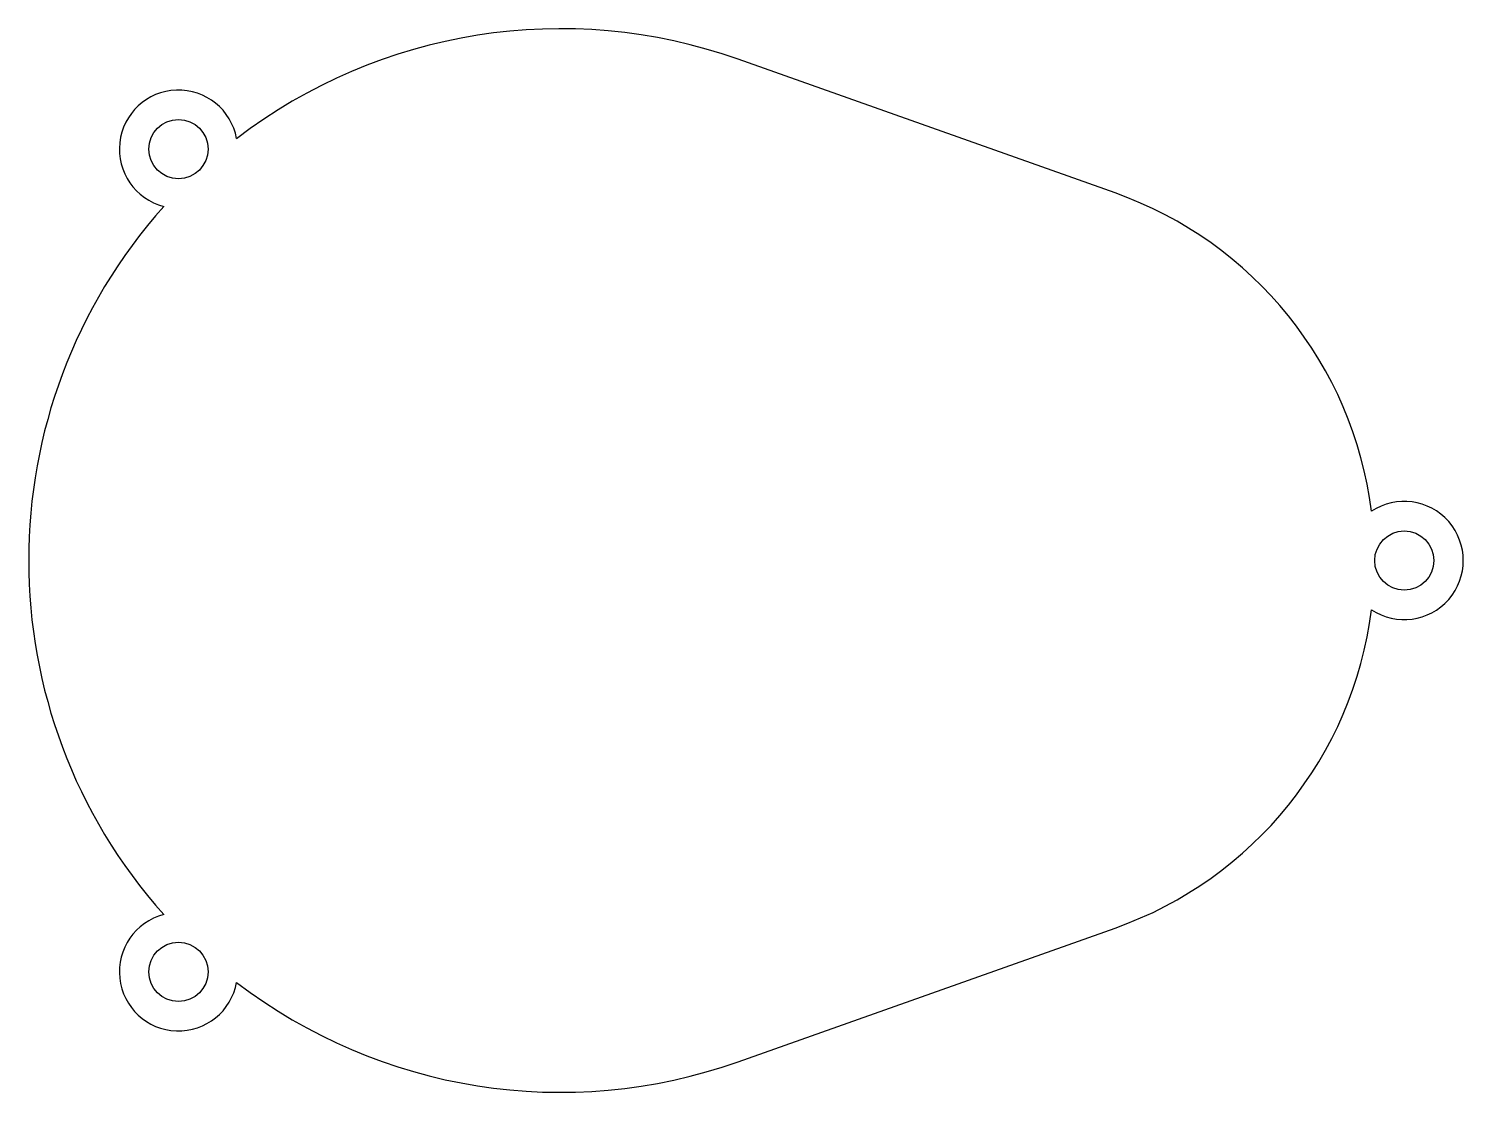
# Model space of a CAD drawing. Header units: millimetres. Extents: x -6 to 18.3, y -5.5 to 12.5.
import ezdxf

# ---------------------------------------------------------------- set-up
doc = ezdxf.new("R2010")
doc.units = ezdxf.units.MM

msp = doc.modelspace()

# ---------------------------------------------------------------- linework, layer by layer
at = {"color": 7, "linetype": 'Continuous', "lineweight": 25}
for p, q in [((12.365, 9.688), (5.987, 11.95)), ((5.987, -5.015), (12.365, -2.753))]:
    msp.add_line(p, q, dxfattribs=at)
for centre in [(-3.486, 10.429), (17.259, 3.467), (-3.486, -3.494)]:
    msp.add_circle(centre, 0.5, dxfattribs=at)
for centre, radius, start, end in [((2.979, 3.467), 9, 70.4723, 127.5137), ((-3.486, 10.429), 1, 10.2341, 255.5298), ((10.159, 3.467), 6.6, 7.2534, 70.4723), ((2.979, 3.467), 9, 138.2501, 221.7499), ((17.259, 3.467), 1, 236.4395, 123.5605), ((10.159, 3.467), 6.6, 289.5277, 352.7466), ((-3.486, -3.494), 1, 104.4702, 349.7659), ((2.979, 3.467), 9, 232.4863, 289.5277)]:
    msp.add_arc(centre, radius, start, end, dxfattribs=at)

doc.saveas('drawing.dxf')
